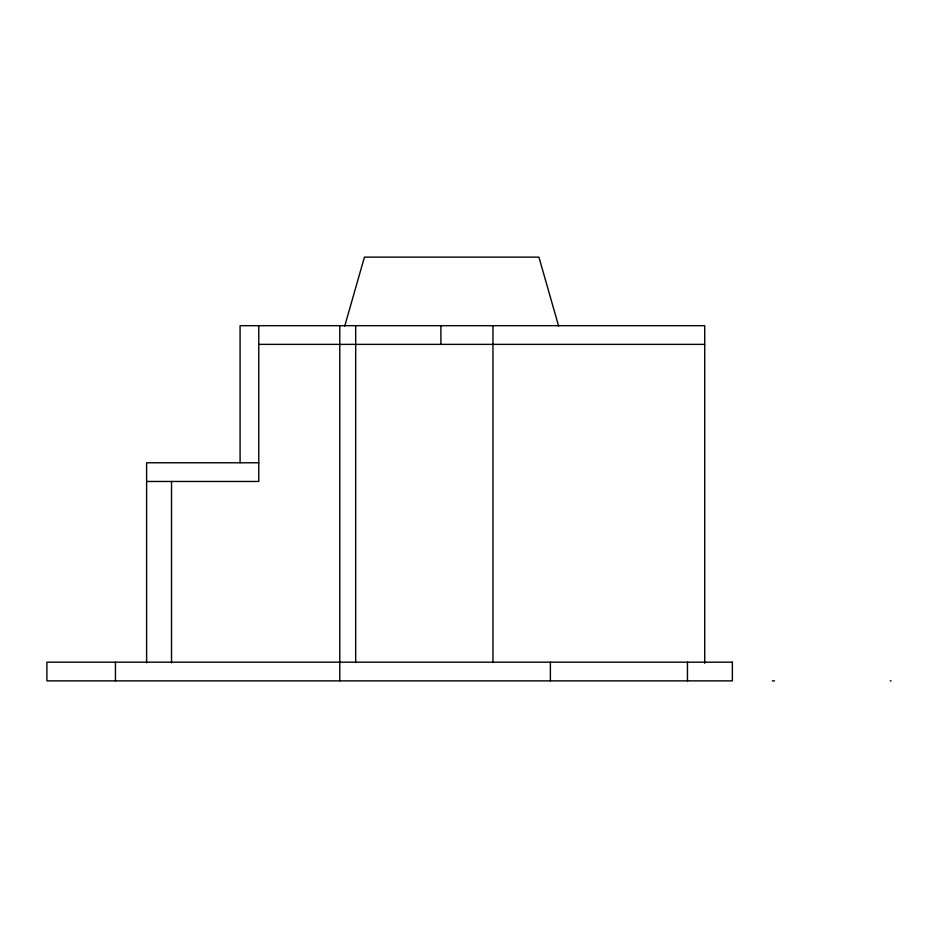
<?xml version="1.0" encoding="UTF-8"?>
<svg xmlns="http://www.w3.org/2000/svg" width="938" height="938" viewBox="0 0 938 938"><rect width="100%" height="100%" fill="white"/><g stroke="black" fill="none" stroke-linecap="round" stroke-linejoin="round"><path stroke-width="1.41" d="M344.738 326.072L364.436 257.129L538.916 257.129L558.626 326.072M258.771 344.375L704.719 344.375M258.771 462.774L146.609 462.774L146.609 662.873M146.609 481.464L258.771 481.464L258.771 325.674M772.314 680.871L774.483 680.871M890.185 680.871L891.1 680.871M704.719 663.318L704.719 325.674L240.081 325.674L240.081 462.774M687.46 662.181L687.46 680.871M550.383 662.181L550.383 680.871M492.954 325.674L492.954 662.65M440.895 325.674L440.895 344.375M355.678 325.674L355.678 662.65M339.779 325.674L339.779 680.871M171.525 481.464L171.525 662.873M115.444 662.181L115.444 680.871M732.367 662.181L46.9 662.181L46.9 680.871L732.367 680.871L732.367 662.181"/></g></svg>
